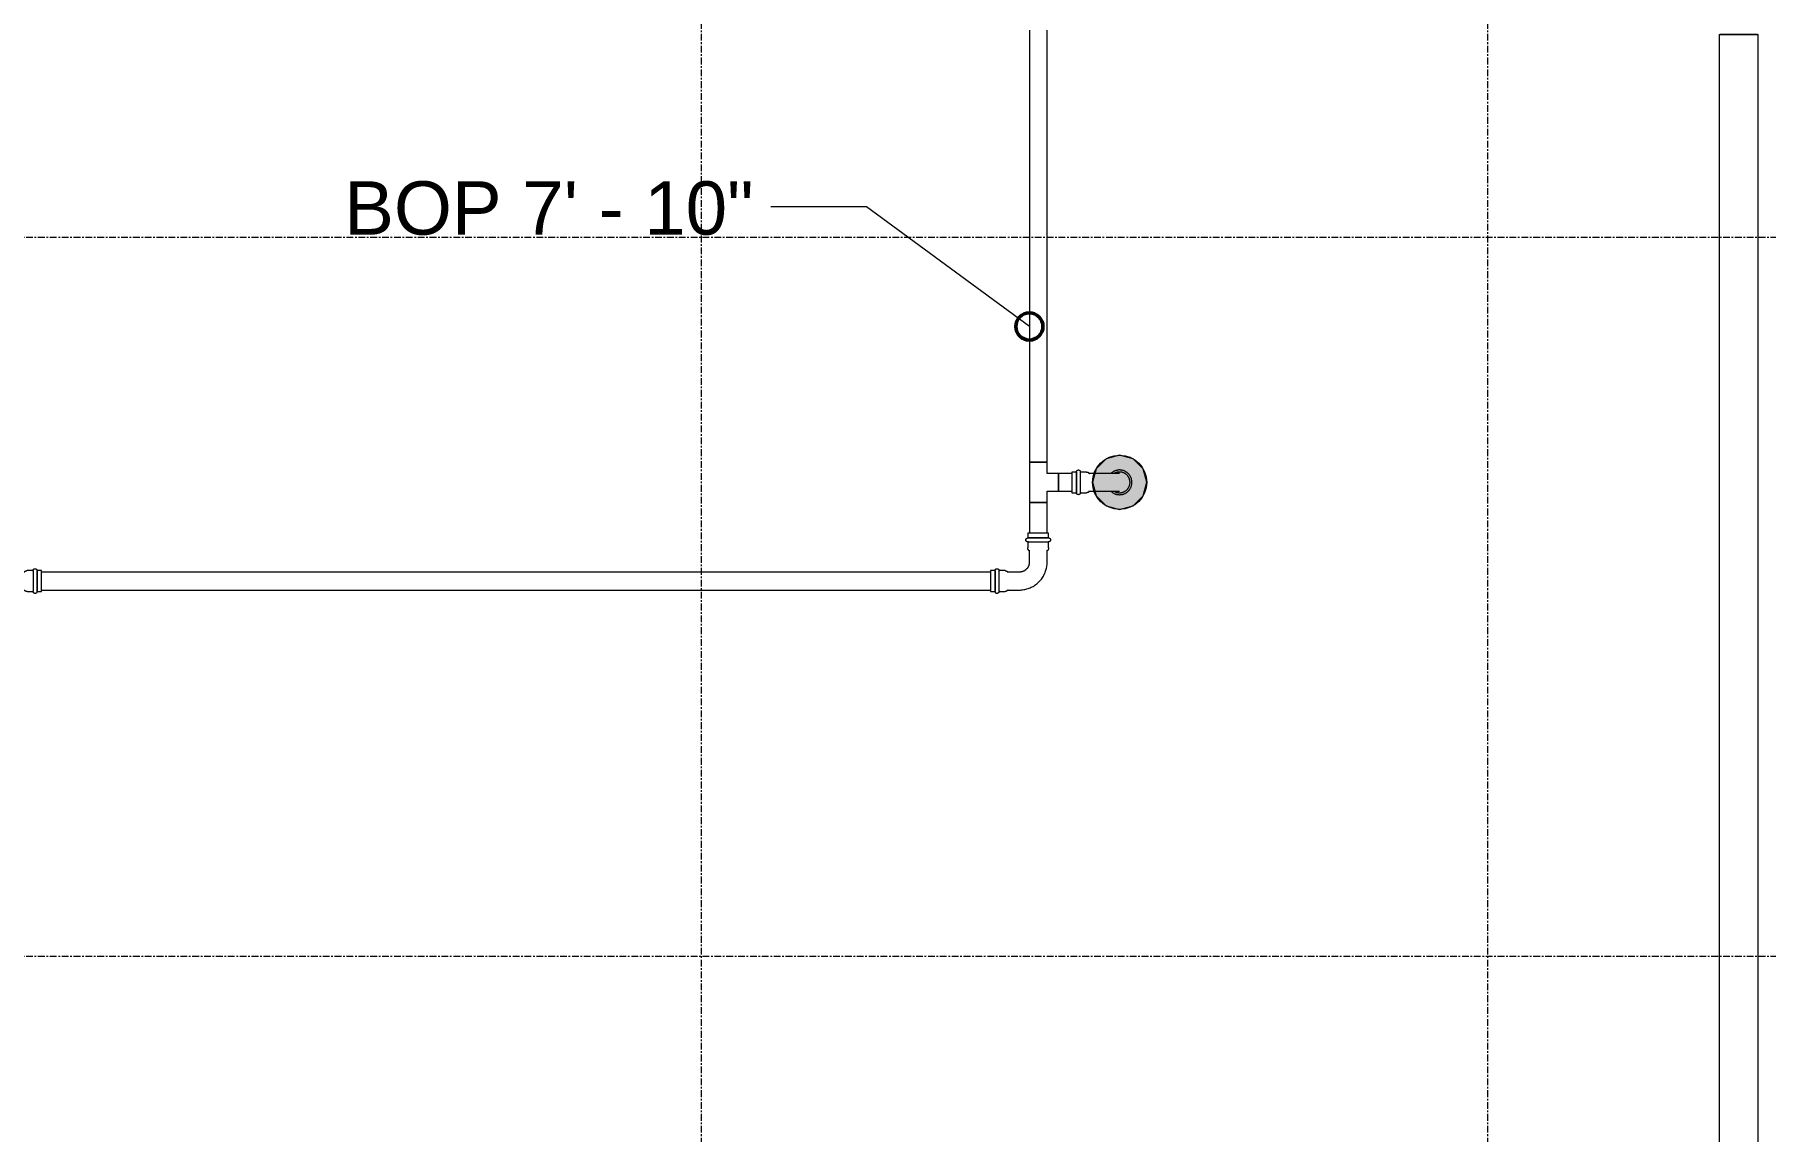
# Model space of a CAD drawing. Header units: inches. Extents: x -3679 to 241, y -496 to 1784.
# Drawn here: x -2060.1 to -1932.5, y 674.1 to 754.9 of the extents above; entities that cross this region are included whole.
import ezdxf

# ---------------------------------------------------------------- set-up
doc = ezdxf.new("R2010")
doc.units = ezdxf.units.IN
doc.header["$MEASUREMENT"] = 0
doc.linetypes.add('Grid Line', pattern=[0.875, 0.5, -0.125, 0.125, -0.125])
for name, color, linetype, lineweight in [('A-ANNO-NOTE', 250, 'Continuous', 9), ('G-ANNO-DIMS', 251, 'Continuous', 9), ('P-PIPE', 1, 'Continuous', 9), ('S-GRID', 8, 'Continuous', 9)]:
    doc.layers.add(name, color=color, linetype=linetype, lineweight=lineweight)
doc.styles.add('Arial', font='arial.ttf', dxfattribs={"height": 3.934132})

# ---------------------------------------------------------------- blocks, each defined once
blk = doc.blocks.new('Victaulic-VicPress316-Elbow 90-45deg Style P568_P571 - Standard-V1-SECOND LEVEL')
at = {"layer": 'P-PIPE'}
for p, q in [((-0.77, 3.52), (-0.77, 3.18)), ((0.77, 3.52), (-0.77, 3.52)), ((-0.77, 3.18), (0.77, 3.18)), ((-0.77, 2.89), (-0.77, 2.44)), ((-0.77, 2.89), (0.77, 2.89)), ((0.77, 3.18), (0.77, 3.52)), ((0.77, 2.44), (0.77, 2.89)), ((-0.66, 2.28), (-0.66, 1.39)), ((0.66, 1.39), (0.66, 2.28)), ((-3.18, 0.77), (-3.52, 0.77)), ((-3.52, 0.77), (-3.52, -0.77)), ((-3.18, -0.77), (-3.18, 0.77)), ((-2.44, 0.77), (-2.89, 0.77)), ((-2.89, -0.77), (-2.89, 0.77)), ((-1.39, 0.66), (-2.28, 0.66)), ((-3.52, -0.77), (-3.18, -0.77)), ((-2.89, -0.77), (-2.44, -0.77)), ((-2.28, -0.66), (-1.39, -0.66))]:
    blk.add_line(p, q, dxfattribs=at)
at = {"layer": 'P-PIPE', "flags": 128}
for points in [[(-0.77, 2.89), (-0.77, 2.89), (-0.78, 2.89), (-0.78, 2.89), (-0.79, 2.89), (-0.8, 2.89), (-0.8, 2.89), (-0.81, 2.9), (-0.81, 2.9), (-0.82, 2.9), (-0.82, 2.9), (-0.83, 2.9), (-0.83, 2.91), (-0.84, 2.91), (-0.84, 2.91), (-0.85, 2.92), (-0.85, 2.92), (-0.86, 2.92), (-0.86, 2.93), (-0.87, 2.93), (-0.87, 2.93), (-0.87, 2.94), (-0.88, 2.94), (-0.88, 2.95), (-0.89, 2.95), (-0.89, 2.96), (-0.89, 2.96), (-0.89, 2.97), (-0.9, 2.97), (-0.9, 2.98), (-0.9, 2.98), (-0.9, 2.99), (-0.91, 2.99), (-0.91, 3), (-0.91, 3.01), (-0.91, 3.01), (-0.91, 3.02), (-0.91, 3.02), (-0.91, 3.03), (-0.91, 3.03), (-0.91, 3.04), (-0.91, 3.05), (-0.91, 3.05), (-0.91, 3.06), (-0.91, 3.06), (-0.91, 3.07), (-0.91, 3.07), (-0.91, 3.08), (-0.9, 3.09), (-0.9, 3.09), (-0.9, 3.1), (-0.9, 3.1), (-0.89, 3.11), (-0.89, 3.11), (-0.89, 3.12), (-0.88, 3.12), (-0.88, 3.13), (-0.88, 3.13), (-0.87, 3.14), (-0.87, 3.14), (-0.86, 3.14), (-0.86, 3.15), (-0.86, 3.15), (-0.85, 3.15), (-0.85, 3.16), (-0.84, 3.16), (-0.84, 3.16), (-0.83, 3.17), (-0.83, 3.17), (-0.82, 3.17), (-0.82, 3.17), (-0.81, 3.17), (-0.8, 3.18), (-0.8, 3.18), (-0.79, 3.18), (-0.79, 3.18), (-0.78, 3.18), (-0.78, 3.18), (-0.77, 3.18), (-0.77, 3.18)], [(0.77, 3.18), (0.77, 3.18), (0.76, 3.18), (0.76, 3.18), (0.76, 3.18), (0.75, 3.18), (0.74, 3.18), (0.74, 3.18), (0.73, 3.18), (0.72, 3.18), (0.71, 3.18), (0.69, 3.18), (0.68, 3.18), (0.67, 3.18), (0.65, 3.18), (0.63, 3.18), (0.61, 3.18), (0.6, 3.18), (0.58, 3.18), (0.56, 3.18), (0.53, 3.18), (0.51, 3.18), (0.49, 3.18), (0.46, 3.18), (0.44, 3.18), (0.41, 3.18), (0.39, 3.18), (0.36, 3.18), (0.33, 3.18), (0.31, 3.18), (0.28, 3.18), (0.25, 3.18), (0.22, 3.18), (0.19, 3.18), (0.16, 3.18), (0.13, 3.18), (0.1, 3.18), (0.07, 3.18), (0.04, 3.18), (0.01, 3.18), (-0.02, 3.18), (-0.05, 3.18), (-0.08, 3.18), (-0.11, 3.18), (-0.14, 3.18), (-0.17, 3.18), (-0.2, 3.18), (-0.23, 3.18), (-0.26, 3.18), (-0.29, 3.18), (-0.32, 3.18), (-0.35, 3.18), (-0.37, 3.18), (-0.4, 3.18), (-0.43, 3.18), (-0.45, 3.18), (-0.48, 3.18), (-0.5, 3.18), (-0.52, 3.18), (-0.54, 3.18), (-0.57, 3.18), (-0.59, 3.18), (-0.6, 3.18), (-0.62, 3.18), (-0.64, 3.18), (-0.66, 3.18), (-0.67, 3.18), (-0.69, 3.18), (-0.7, 3.18), (-0.71, 3.18), (-0.72, 3.18), (-0.73, 3.18), (-0.74, 3.18), (-0.75, 3.18), (-0.75, 3.18), (-0.76, 3.18), (-0.76, 3.18), (-0.77, 3.18), (-0.77, 3.18), (-0.77, 3.18)], [(-0.77, 3.18), (-0.77, 3.18), (-0.76, 3.18), (-0.76, 3.18), (-0.76, 3.18), (-0.75, 3.18), (-0.74, 3.18), (-0.74, 3.18), (-0.73, 3.18)], [(-0.77, 2.89), (-0.77, 2.89), (-0.76, 2.89), (-0.76, 2.89), (-0.76, 2.89), (-0.75, 2.89), (-0.74, 2.89), (-0.74, 2.89), (-0.73, 2.89), (-0.72, 2.89), (-0.71, 2.89), (-0.69, 2.89), (-0.68, 2.89), (-0.67, 2.89), (-0.65, 2.89), (-0.63, 2.89), (-0.61, 2.89), (-0.6, 2.89), (-0.58, 2.89), (-0.56, 2.89), (-0.53, 2.89), (-0.51, 2.89), (-0.49, 2.89), (-0.46, 2.89), (-0.44, 2.89), (-0.41, 2.89), (-0.39, 2.89), (-0.36, 2.89), (-0.33, 2.89), (-0.31, 2.89), (-0.28, 2.89), (-0.25, 2.89), (-0.22, 2.89), (-0.19, 2.89), (-0.16, 2.89), (-0.13, 2.89), (-0.1, 2.89), (-0.07, 2.89), (-0.04, 2.89), (-0.01, 2.89), (0.02, 2.89), (0.05, 2.89), (0.08, 2.89), (0.11, 2.89), (0.14, 2.89), (0.17, 2.89), (0.2, 2.89), (0.23, 2.89), (0.26, 2.89), (0.29, 2.89), (0.32, 2.89), (0.35, 2.89), (0.37, 2.89), (0.4, 2.89), (0.43, 2.89), (0.45, 2.89), (0.48, 2.89), (0.5, 2.89), (0.52, 2.89), (0.54, 2.89), (0.57, 2.89), (0.59, 2.89), (0.6, 2.89), (0.62, 2.89), (0.64, 2.89), (0.66, 2.89), (0.67, 2.89), (0.69, 2.89), (0.7, 2.89), (0.71, 2.89), (0.72, 2.89), (0.73, 2.89), (0.74, 2.89), (0.75, 2.89), (0.75, 2.89), (0.76, 2.89), (0.76, 2.89), (0.77, 2.89), (0.77, 2.89), (0.77, 2.89)], [(-0.72, 2.89), (-0.73, 2.89), (-0.74, 2.89), (-0.75, 2.89), (-0.75, 2.89), (-0.76, 2.89), (-0.76, 2.89), (-0.77, 2.89), (-0.77, 2.89), (-0.77, 2.89)], [(0.72, 3.18), (0.73, 3.18), (0.74, 3.18), (0.75, 3.18), (0.75, 3.18), (0.76, 3.18), (0.76, 3.18), (0.77, 3.18), (0.77, 3.18), (0.77, 3.18)], [(0.77, 2.89), (0.77, 2.89), (0.76, 2.89), (0.76, 2.89), (0.76, 2.89), (0.75, 2.89), (0.74, 2.89), (0.74, 2.89), (0.73, 2.89)], [(0.77, 3.18), (0.77, 3.18), (0.78, 3.18), (0.78, 3.18), (0.79, 3.18), (0.8, 3.18), (0.8, 3.18), (0.81, 3.18), (0.81, 3.17), (0.82, 3.17), (0.82, 3.17), (0.83, 3.17), (0.83, 3.17), (0.84, 3.16), (0.84, 3.16), (0.85, 3.16), (0.85, 3.15), (0.86, 3.15), (0.86, 3.15), (0.87, 3.14), (0.87, 3.14), (0.87, 3.13), (0.88, 3.13), (0.88, 3.12), (0.89, 3.12), (0.89, 3.11), (0.89, 3.11), (0.89, 3.1), (0.9, 3.1), (0.9, 3.09), (0.9, 3.09), (0.9, 3.08), (0.91, 3.08), (0.91, 3.07), (0.91, 3.07), (0.91, 3.06), (0.91, 3.05), (0.91, 3.05), (0.91, 3.04), (0.91, 3.04), (0.91, 3.03), (0.91, 3.03), (0.91, 3.02), (0.91, 3.01), (0.91, 3.01), (0.91, 3), (0.91, 3), (0.91, 2.99), (0.9, 2.99), (0.9, 2.98), (0.9, 2.98), (0.9, 2.97), (0.89, 2.97), (0.89, 2.96), (0.89, 2.96), (0.88, 2.95), (0.88, 2.95), (0.88, 2.94), (0.87, 2.94), (0.87, 2.93), (0.86, 2.93), (0.86, 2.92), (0.86, 2.92), (0.85, 2.92), (0.85, 2.91), (0.84, 2.91), (0.84, 2.91), (0.83, 2.91), (0.83, 2.9), (0.82, 2.9), (0.82, 2.9), (0.81, 2.9), (0.8, 2.9), (0.8, 2.89), (0.79, 2.89), (0.79, 2.89), (0.78, 2.89), (0.78, 2.89), (0.77, 2.89), (0.77, 2.89)], [(-0.66, 1.39), (-0.66, 1.36), (-0.66, 1.33), (-0.66, 1.3), (-0.67, 1.28), (-0.67, 1.25), (-0.68, 1.22), (-0.69, 1.19), (-0.69, 1.16), (-0.7, 1.13), (-0.72, 1.11), (-0.73, 1.08), (-0.74, 1.05), (-0.75, 1.03), (-0.77, 1), (-0.79, 0.98), (-0.8, 0.95), (-0.82, 0.93), (-0.84, 0.91), (-0.86, 0.89), (-0.88, 0.87), (-0.9, 0.85), (-0.92, 0.83), (-0.95, 0.81), (-0.97, 0.79), (-1, 0.77), (-1.02, 0.76), (-1.05, 0.74), (-1.07, 0.73), (-1.1, 0.72), (-1.13, 0.71), (-1.15, 0.7), (-1.18, 0.69), (-1.21, 0.68), (-1.24, 0.67), (-1.27, 0.67), (-1.3, 0.66), (-1.33, 0.66), (-1.36, 0.66), (-1.39, 0.66), (-1.39, 0.66)], [(-1.39, -0.66), (-1.31, -0.66), (-1.23, -0.65), (-1.15, -0.64), (-1.07, -0.63), (-0.99, -0.62), (-0.91, -0.6), (-0.83, -0.58), (-0.75, -0.55), (-0.67, -0.53), (-0.59, -0.5), (-0.52, -0.46), (-0.45, -0.43), (-0.37, -0.39), (-0.3, -0.34), (-0.24, -0.3), (-0.17, -0.25), (-0.1, -0.2), (-0.04, -0.15), (0.02, -0.09), (0.08, -0.04), (0.13, 0.02), (0.19, 0.09), (0.24, 0.15), (0.29, 0.22), (0.33, 0.29), (0.38, 0.35), (0.42, 0.43), (0.45, 0.5), (0.49, 0.57), (0.52, 0.65), (0.55, 0.73), (0.57, 0.81), (0.59, 0.88), (0.61, 0.96), (0.63, 1.04), (0.64, 1.13), (0.65, 1.21), (0.65, 1.29), (0.66, 1.37), (0.66, 1.39)], [(-0.66, 2.22), (-0.67, 2.23), (-0.67, 2.23), (-0.68, 2.24), (-0.69, 2.25), (-0.7, 2.26), (-0.7, 2.27), (-0.71, 2.27), (-0.72, 2.28), (-0.72, 2.29), (-0.73, 2.3), (-0.73, 2.31), (-0.74, 2.32), (-0.74, 2.33), (-0.75, 2.34), (-0.75, 2.35), (-0.76, 2.36), (-0.76, 2.37), (-0.76, 2.38), (-0.76, 2.39), (-0.76, 2.4), (-0.77, 2.42), (-0.77, 2.43), (-0.77, 2.44), (-0.77, 2.44)], [(0.77, 2.44), (0.77, 2.43), (0.77, 2.42), (0.76, 2.41), (0.76, 2.4), (0.76, 2.38), (0.76, 2.37), (0.76, 2.36), (0.75, 2.35), (0.75, 2.34), (0.74, 2.33), (0.74, 2.32), (0.74, 2.31), (0.73, 2.3), (0.72, 2.29), (0.72, 2.29), (0.71, 2.28), (0.71, 2.27), (0.7, 2.26), (0.69, 2.25), (0.68, 2.24), (0.68, 2.24), (0.67, 2.23), (0.66, 2.22), (0.66, 2.22)], [(-3.18, 0.77), (-3.18, 0.77), (-3.18, 0.78), (-3.18, 0.78), (-3.18, 0.79), (-3.18, 0.8), (-3.18, 0.8), (-3.18, 0.81), (-3.17, 0.81), (-3.17, 0.82), (-3.17, 0.82), (-3.17, 0.83), (-3.17, 0.83), (-3.16, 0.84), (-3.16, 0.84), (-3.16, 0.85), (-3.15, 0.85), (-3.15, 0.86), (-3.15, 0.86), (-3.14, 0.87), (-3.14, 0.87), (-3.13, 0.87), (-3.13, 0.88), (-3.12, 0.88), (-3.12, 0.89), (-3.11, 0.89), (-3.11, 0.89), (-3.1, 0.89), (-3.1, 0.9), (-3.09, 0.9), (-3.09, 0.9), (-3.08, 0.9), (-3.08, 0.91), (-3.07, 0.91), (-3.07, 0.91), (-3.06, 0.91), (-3.05, 0.91), (-3.05, 0.91), (-3.04, 0.91), (-3.04, 0.91), (-3.03, 0.91), (-3.03, 0.91), (-3.02, 0.91), (-3.01, 0.91), (-3.01, 0.91), (-3, 0.91), (-3, 0.91), (-2.99, 0.91), (-2.99, 0.9), (-2.98, 0.9), (-2.98, 0.9), (-2.97, 0.9), (-2.97, 0.89), (-2.96, 0.89), (-2.96, 0.89), (-2.95, 0.88), (-2.95, 0.88), (-2.94, 0.88), (-2.94, 0.87), (-2.93, 0.87), (-2.93, 0.86), (-2.92, 0.86), (-2.92, 0.86), (-2.92, 0.85), (-2.91, 0.85), (-2.91, 0.84), (-2.91, 0.84), (-2.91, 0.83), (-2.9, 0.83), (-2.9, 0.82), (-2.9, 0.82), (-2.9, 0.81), (-2.9, 0.8), (-2.89, 0.8), (-2.89, 0.79), (-2.89, 0.79), (-2.89, 0.78), (-2.89, 0.78), (-2.89, 0.77), (-2.89, 0.77)], [(-3.18, 0.77), (-3.18, 0.77), (-3.18, 0.76), (-3.18, 0.76), (-3.18, 0.76), (-3.18, 0.75), (-3.18, 0.74), (-3.18, 0.74), (-3.18, 0.73), (-3.18, 0.72), (-3.18, 0.71), (-3.18, 0.69), (-3.18, 0.68), (-3.18, 0.67), (-3.18, 0.65), (-3.18, 0.63), (-3.18, 0.61), (-3.18, 0.6), (-3.18, 0.58), (-3.18, 0.56), (-3.18, 0.53), (-3.18, 0.51), (-3.18, 0.49), (-3.18, 0.46), (-3.18, 0.44), (-3.18, 0.41), (-3.18, 0.39), (-3.18, 0.36), (-3.18, 0.33), (-3.18, 0.31), (-3.18, 0.28), (-3.18, 0.25), (-3.18, 0.22), (-3.18, 0.19), (-3.18, 0.16), (-3.18, 0.13), (-3.18, 0.1), (-3.18, 0.07), (-3.18, 0.04), (-3.18, 0.01), (-3.18, -0.02), (-3.18, -0.05), (-3.18, -0.08), (-3.18, -0.11), (-3.18, -0.14), (-3.18, -0.17), (-3.18, -0.2), (-3.18, -0.23), (-3.18, -0.26), (-3.18, -0.29), (-3.18, -0.32), (-3.18, -0.35), (-3.18, -0.37), (-3.18, -0.4), (-3.18, -0.43), (-3.18, -0.45), (-3.18, -0.48), (-3.18, -0.5), (-3.18, -0.52), (-3.18, -0.54), (-3.18, -0.57), (-3.18, -0.59), (-3.18, -0.6), (-3.18, -0.62), (-3.18, -0.64), (-3.18, -0.66), (-3.18, -0.67), (-3.18, -0.69), (-3.18, -0.7), (-3.18, -0.71), (-3.18, -0.72), (-3.18, -0.73), (-3.18, -0.74), (-3.18, -0.75), (-3.18, -0.75), (-3.18, -0.76), (-3.18, -0.76), (-3.18, -0.77), (-3.18, -0.77), (-3.18, -0.77)], [(-3.18, 0.72), (-3.18, 0.73), (-3.18, 0.74), (-3.18, 0.75), (-3.18, 0.75), (-3.18, 0.76), (-3.18, 0.76), (-3.18, 0.77), (-3.18, 0.77), (-3.18, 0.77)], [(-2.89, -0.77), (-2.89, -0.77), (-2.89, -0.76), (-2.89, -0.76), (-2.89, -0.76), (-2.89, -0.75), (-2.89, -0.74), (-2.89, -0.74), (-2.89, -0.73), (-2.89, -0.72), (-2.89, -0.71), (-2.89, -0.69), (-2.89, -0.68), (-2.89, -0.67), (-2.89, -0.65), (-2.89, -0.63), (-2.89, -0.61), (-2.89, -0.6), (-2.89, -0.58), (-2.89, -0.56), (-2.89, -0.53), (-2.89, -0.51), (-2.89, -0.49), (-2.89, -0.46), (-2.89, -0.44), (-2.89, -0.41), (-2.89, -0.39), (-2.89, -0.36), (-2.89, -0.33), (-2.89, -0.31), (-2.89, -0.28), (-2.89, -0.25), (-2.89, -0.22), (-2.89, -0.19), (-2.89, -0.16), (-2.89, -0.13), (-2.89, -0.1), (-2.89, -0.07), (-2.89, -0.04), (-2.89, -0.01), (-2.89, 0.02), (-2.89, 0.05), (-2.89, 0.08), (-2.89, 0.11), (-2.89, 0.14), (-2.89, 0.17), (-2.89, 0.2), (-2.89, 0.23), (-2.89, 0.26), (-2.89, 0.29), (-2.89, 0.32), (-2.89, 0.35), (-2.89, 0.37), (-2.89, 0.4), (-2.89, 0.43), (-2.89, 0.45), (-2.89, 0.48), (-2.89, 0.5), (-2.89, 0.52), (-2.89, 0.54), (-2.89, 0.57), (-2.89, 0.59), (-2.89, 0.6), (-2.89, 0.62), (-2.89, 0.64), (-2.89, 0.66), (-2.89, 0.67), (-2.89, 0.69), (-2.89, 0.7), (-2.89, 0.71), (-2.89, 0.72), (-2.89, 0.73), (-2.89, 0.74), (-2.89, 0.75), (-2.89, 0.75), (-2.89, 0.76), (-2.89, 0.76), (-2.89, 0.77), (-2.89, 0.77), (-2.89, 0.77)], [(-2.89, 0.77), (-2.89, 0.77), (-2.89, 0.76), (-2.89, 0.76), (-2.89, 0.76), (-2.89, 0.75), (-2.89, 0.74), (-2.89, 0.74), (-2.89, 0.73)], [(-2.44, 0.77), (-2.43, 0.77), (-2.42, 0.77), (-2.41, 0.76), (-2.4, 0.76), (-2.38, 0.76), (-2.37, 0.76), (-2.36, 0.76), (-2.35, 0.75), (-2.34, 0.75), (-2.33, 0.74), (-2.32, 0.74), (-2.31, 0.74), (-2.3, 0.73), (-2.29, 0.72), (-2.29, 0.72), (-2.28, 0.71), (-2.27, 0.71), (-2.26, 0.7), (-2.25, 0.69), (-2.24, 0.68), (-2.24, 0.68), (-2.23, 0.67), (-2.22, 0.66), (-2.22, 0.66)], [(-3.18, -0.77), (-3.18, -0.77), (-3.18, -0.76), (-3.18, -0.76), (-3.18, -0.76), (-3.18, -0.75), (-3.18, -0.74), (-3.18, -0.74), (-3.18, -0.73)], [(-2.89, -0.77), (-2.89, -0.77), (-2.89, -0.78), (-2.89, -0.78), (-2.89, -0.79), (-2.89, -0.8), (-2.89, -0.8), (-2.9, -0.81), (-2.9, -0.81), (-2.9, -0.82), (-2.9, -0.82), (-2.9, -0.83), (-2.91, -0.83), (-2.91, -0.84), (-2.91, -0.84), (-2.92, -0.85), (-2.92, -0.85), (-2.92, -0.86), (-2.93, -0.86), (-2.93, -0.87), (-2.93, -0.87), (-2.94, -0.87), (-2.94, -0.88), (-2.95, -0.88), (-2.95, -0.89), (-2.96, -0.89), (-2.96, -0.89), (-2.97, -0.89), (-2.97, -0.9), (-2.98, -0.9), (-2.98, -0.9), (-2.99, -0.9), (-2.99, -0.91), (-3, -0.91), (-3.01, -0.91), (-3.01, -0.91), (-3.02, -0.91), (-3.02, -0.91), (-3.03, -0.91), (-3.03, -0.91), (-3.04, -0.91), (-3.05, -0.91), (-3.05, -0.91), (-3.06, -0.91), (-3.06, -0.91), (-3.07, -0.91), (-3.07, -0.91), (-3.08, -0.91), (-3.09, -0.9), (-3.09, -0.9), (-3.1, -0.9), (-3.1, -0.9), (-3.11, -0.89), (-3.11, -0.89), (-3.12, -0.89), (-3.12, -0.88), (-3.13, -0.88), (-3.13, -0.88), (-3.14, -0.87), (-3.14, -0.87), (-3.14, -0.86), (-3.15, -0.86), (-3.15, -0.86), (-3.15, -0.85), (-3.16, -0.85), (-3.16, -0.84), (-3.16, -0.84), (-3.17, -0.83), (-3.17, -0.83), (-3.17, -0.82), (-3.17, -0.82), (-3.17, -0.81), (-3.18, -0.8), (-3.18, -0.8), (-3.18, -0.79), (-3.18, -0.79), (-3.18, -0.78), (-3.18, -0.78), (-3.18, -0.77), (-3.18, -0.77)], [(-2.89, -0.72), (-2.89, -0.73), (-2.89, -0.74), (-2.89, -0.75), (-2.89, -0.75), (-2.89, -0.76), (-2.89, -0.76), (-2.89, -0.77), (-2.89, -0.77), (-2.89, -0.77)], [(-2.22, -0.66), (-2.23, -0.67), (-2.23, -0.67), (-2.24, -0.68), (-2.25, -0.69), (-2.26, -0.7), (-2.27, -0.7), (-2.27, -0.71), (-2.28, -0.72), (-2.29, -0.72), (-2.3, -0.73), (-2.31, -0.73), (-2.32, -0.74), (-2.33, -0.74), (-2.34, -0.75), (-2.35, -0.75), (-2.36, -0.76), (-2.37, -0.76), (-2.38, -0.76), (-2.39, -0.76), (-2.4, -0.76), (-2.42, -0.77), (-2.43, -0.77), (-2.44, -0.77), (-2.44, -0.77)]]:
    blk.add_lwpolyline(points, dxfattribs=at)
blk = doc.blocks.new('Victaulic-VicPress316-Elbow 90-45deg Style P568_P571 - Standard-V2-SECOND LEVEL')
at = {"layer": 'P-PIPE'}
for p, q in [((-3203.81, 730.05), (-3203.81, 729.6)), ((-3203.7, 731.1), (-3203.7, 730.2)), ((-3202.39, 730.21), (-3202.39, 731.1)), ((-3202.28, 729.6), (-3202.28, 730.05)), ((-3203.05, 729.6), (-3203.81, 729.6)), ((-3203.81, 729.31), (-3203.81, 728.97)), ((-3203.05, 729.31), (-3203.81, 729.31)), ((-3203.81, 728.97), (-3203.05, 728.97)), ((-3202.28, 729.6), (-3203.05, 729.6)), ((-3202.28, 729.31), (-3203.05, 729.31)), ((-3203.05, 728.97), (-3202.28, 728.97)), ((-3202.28, 728.97), (-3202.28, 729.31))]:
    blk.add_line(p, q, dxfattribs=at)
at = {"layer": 'P-PIPE', "flags": 128}
for points in [[(-3203.05, 733.4), (-3203.08, 733.4), (-3203.12, 733.4), (-3203.16, 733.4), (-3203.19, 733.39), (-3203.23, 733.38), (-3203.26, 733.38), (-3203.3, 733.37), (-3203.33, 733.36), (-3203.37, 733.34), (-3203.4, 733.33), (-3203.43, 733.32), (-3203.47, 733.3), (-3203.5, 733.28), (-3203.53, 733.26), (-3203.56, 733.24), (-3203.59, 733.22), (-3203.62, 733.2), (-3203.65, 733.18), (-3203.67, 733.15), (-3203.7, 733.13), (-3203.73, 733.1), (-3203.75, 733.07), (-3203.77, 733.04), (-3203.79, 733.01), (-3203.81, 732.98), (-3203.83, 732.95), (-3203.85, 732.92), (-3203.87, 732.89), (-3203.88, 732.85), (-3203.9, 732.82), (-3203.91, 732.79), (-3203.92, 732.75), (-3203.93, 732.72), (-3203.94, 732.68), (-3203.94, 732.65), (-3203.95, 732.61), (-3203.95, 732.57), (-3203.96, 732.54), (-3203.96, 732.5), (-3203.96, 732.46), (-3203.96, 732.43), (-3203.95, 732.39), (-3203.95, 732.35), (-3203.94, 732.32), (-3203.93, 732.28), (-3203.93, 732.25), (-3203.91, 732.21), (-3203.9, 732.18), (-3203.89, 732.14), (-3203.88, 732.11), (-3203.86, 732.08), (-3203.84, 732.05), (-3203.82, 732.01), (-3203.8, 731.98), (-3203.78, 731.95), (-3203.76, 731.92), (-3203.74, 731.9), (-3203.71, 731.87)], [(-3203.05, 733.26), (-3203.08, 733.26), (-3203.11, 733.25), (-3203.14, 733.25), (-3203.17, 733.25), (-3203.2, 733.24), (-3203.23, 733.23), (-3203.26, 733.23), (-3203.29, 733.22), (-3203.32, 733.21), (-3203.34, 733.2), (-3203.37, 733.18), (-3203.4, 733.17), (-3203.43, 733.16), (-3203.45, 733.14), (-3203.48, 733.12), (-3203.5, 733.1), (-3203.53, 733.09), (-3203.55, 733.07), (-3203.57, 733.05), (-3203.6, 733.02), (-3203.62, 733), (-3203.64, 732.98), (-3203.66, 732.95), (-3203.67, 732.93), (-3203.69, 732.9), (-3203.71, 732.88), (-3203.72, 732.85), (-3203.74, 732.82), (-3203.75, 732.8), (-3203.76, 732.77), (-3203.77, 732.74), (-3203.78, 732.71), (-3203.79, 732.68), (-3203.8, 732.65), (-3203.8, 732.62), (-3203.81, 732.59), (-3203.81, 732.56), (-3203.81, 732.53), (-3203.81, 732.5), (-3203.81, 732.47), (-3203.81, 732.44), (-3203.81, 732.41), (-3203.8, 732.38), (-3203.8, 732.35), (-3203.79, 732.32), (-3203.78, 732.29), (-3203.78, 732.26), (-3203.77, 732.23), (-3203.76, 732.2), (-3203.74, 732.17), (-3203.73, 732.14), (-3203.72, 732.12), (-3203.7, 732.1)], [(-3202.39, 731.86), (-3202.37, 731.88), (-3202.34, 731.91), (-3202.32, 731.94), (-3202.3, 731.97), (-3202.28, 732), (-3202.26, 732.03), (-3202.24, 732.06), (-3202.23, 732.09), (-3202.21, 732.13), (-3202.2, 732.16), (-3202.18, 732.19), (-3202.17, 732.23), (-3202.16, 732.26), (-3202.15, 732.3), (-3202.15, 732.33), (-3202.14, 732.37), (-3202.14, 732.41), (-3202.14, 732.44), (-3202.13, 732.48), (-3202.13, 732.52), (-3202.14, 732.55), (-3202.14, 732.59), (-3202.14, 732.63), (-3202.15, 732.66), (-3202.16, 732.7), (-3202.17, 732.73), (-3202.18, 732.77), (-3202.19, 732.8), (-3202.2, 732.84), (-3202.22, 732.87), (-3202.23, 732.9), (-3202.25, 732.93), (-3202.27, 732.97), (-3202.29, 733), (-3202.31, 733.03), (-3202.33, 733.06), (-3202.35, 733.08), (-3202.38, 733.11), (-3202.4, 733.14), (-3202.43, 733.16), (-3202.46, 733.19), (-3202.49, 733.21), (-3202.51, 733.23), (-3202.55, 733.25), (-3202.58, 733.27), (-3202.61, 733.29), (-3202.64, 733.31), (-3202.67, 733.32), (-3202.71, 733.34), (-3202.74, 733.35), (-3202.78, 733.36), (-3202.81, 733.37), (-3202.85, 733.38), (-3202.88, 733.39), (-3202.92, 733.39), (-3202.95, 733.4), (-3202.99, 733.4), (-3203.03, 733.4), (-3203.05, 733.4)], [(-3202.39, 732.1), (-3202.37, 732.13), (-3202.36, 732.16), (-3202.34, 732.18), (-3202.33, 732.21), (-3202.32, 732.24), (-3202.31, 732.27), (-3202.3, 732.3), (-3202.3, 732.33), (-3202.29, 732.36), (-3202.29, 732.39), (-3202.28, 732.42), (-3202.28, 732.45), (-3202.28, 732.48), (-3202.28, 732.51), (-3202.28, 732.54), (-3202.28, 732.57), (-3202.29, 732.6), (-3202.29, 732.63), (-3202.3, 732.66), (-3202.31, 732.69), (-3202.32, 732.72), (-3202.33, 732.75), (-3202.34, 732.78), (-3202.35, 732.81), (-3202.36, 732.84), (-3202.38, 732.86), (-3202.39, 732.89), (-3202.41, 732.92), (-3202.43, 732.94), (-3202.44, 732.97), (-3202.46, 732.99), (-3202.48, 733.01), (-3202.51, 733.03), (-3202.53, 733.06), (-3202.55, 733.08), (-3202.58, 733.09), (-3202.6, 733.11), (-3202.62, 733.13), (-3202.65, 733.15), (-3202.68, 733.16), (-3202.7, 733.18), (-3202.73, 733.19), (-3202.76, 733.2), (-3202.79, 733.21), (-3202.82, 733.22), (-3202.85, 733.23), (-3202.88, 733.24), (-3202.91, 733.24), (-3202.94, 733.25), (-3202.97, 733.25), (-3203, 733.26), (-3203.03, 733.26), (-3203.05, 733.26)], [(-3203.7, 732.49), (-3203.7, 732.49), (-3203.7, 732.49), (-3203.7, 732.48), (-3203.7, 732.47), (-3203.7, 732.46), (-3203.7, 732.45), (-3203.7, 732.44), (-3203.7, 732.42), (-3203.7, 732.4), (-3203.7, 732.38), (-3203.7, 732.36), (-3203.7, 732.33), (-3203.7, 732.31), (-3203.7, 732.28), (-3203.7, 732.25), (-3203.7, 732.21), (-3203.7, 732.18), (-3203.7, 732.14), (-3203.7, 732.11), (-3203.7, 732.07), (-3203.7, 732.03), (-3203.7, 731.98), (-3203.7, 731.94), (-3203.7, 731.9), (-3203.7, 731.85), (-3203.7, 731.8), (-3203.7, 731.75), (-3203.7, 731.7), (-3203.7, 731.65), (-3203.7, 731.6), (-3203.7, 731.55), (-3203.7, 731.5), (-3203.7, 731.44), (-3203.7, 731.39), (-3203.7, 731.33), (-3203.7, 731.28), (-3203.7, 731.22), (-3203.7, 731.17), (-3203.7, 731.11), (-3203.7, 731.1)], [(-3202.39, 731.1), (-3202.39, 731.15), (-3202.39, 731.21), (-3202.39, 731.26), (-3202.39, 731.32), (-3202.39, 731.37), (-3202.39, 731.43), (-3202.39, 731.48), (-3202.39, 731.54), (-3202.39, 731.59), (-3202.39, 731.64), (-3202.39, 731.69), (-3202.39, 731.74), (-3202.39, 731.79), (-3202.39, 731.84), (-3202.39, 731.88), (-3202.39, 731.93), (-3202.39, 731.97), (-3202.39, 732.02), (-3202.39, 732.06), (-3202.39, 732.1), (-3202.39, 732.13), (-3202.39, 732.17), (-3202.39, 732.21), (-3202.39, 732.24), (-3202.39, 732.27), (-3202.39, 732.3), (-3202.39, 732.33), (-3202.39, 732.35), (-3202.39, 732.37), (-3202.39, 732.4), (-3202.39, 732.41), (-3202.39, 732.43), (-3202.39, 732.45), (-3202.39, 732.46), (-3202.39, 732.47), (-3202.39, 732.48), (-3202.39, 732.48), (-3202.39, 732.49), (-3202.39, 732.49), (-3202.39, 732.49)], [(-3203.81, 730.05), (-3203.81, 730.06), (-3203.81, 730.07), (-3203.81, 730.08), (-3203.81, 730.09), (-3203.81, 730.11), (-3203.8, 730.12), (-3203.8, 730.13), (-3203.8, 730.14), (-3203.8, 730.15), (-3203.79, 730.16), (-3203.79, 730.17), (-3203.78, 730.18), (-3203.78, 730.19), (-3203.77, 730.2), (-3203.76, 730.2), (-3203.76, 730.21), (-3203.75, 730.22), (-3203.74, 730.23), (-3203.74, 730.24), (-3203.73, 730.25), (-3203.72, 730.25), (-3203.71, 730.26), (-3203.71, 730.27), (-3203.7, 730.27)], [(-3202.39, 730.27), (-3202.38, 730.26), (-3202.37, 730.26), (-3202.36, 730.25), (-3202.36, 730.24), (-3202.35, 730.23), (-3202.34, 730.22), (-3202.33, 730.22), (-3202.33, 730.21), (-3202.32, 730.2), (-3202.32, 730.19), (-3202.31, 730.18), (-3202.31, 730.17), (-3202.3, 730.16), (-3202.3, 730.15), (-3202.29, 730.14), (-3202.29, 730.13), (-3202.29, 730.12), (-3202.29, 730.11), (-3202.28, 730.1), (-3202.28, 730.09), (-3202.28, 730.07), (-3202.28, 730.06), (-3202.28, 730.05), (-3202.28, 730.05)], [(-3203.81, 729.31), (-3203.82, 729.31), (-3203.82, 729.31), (-3203.83, 729.31), (-3203.84, 729.31), (-3203.84, 729.31), (-3203.85, 729.31), (-3203.85, 729.31), (-3203.86, 729.32), (-3203.86, 729.32), (-3203.87, 729.32), (-3203.87, 729.32), (-3203.88, 729.32), (-3203.88, 729.33), (-3203.89, 729.33), (-3203.89, 729.33), (-3203.9, 729.34), (-3203.9, 729.34), (-3203.91, 729.34), (-3203.91, 729.35), (-3203.92, 729.35), (-3203.92, 729.36), (-3203.92, 729.36), (-3203.93, 729.37), (-3203.93, 729.37), (-3203.93, 729.38), (-3203.94, 729.38), (-3203.94, 729.39), (-3203.94, 729.39), (-3203.95, 729.4), (-3203.95, 729.4), (-3203.95, 729.41), (-3203.95, 729.41), (-3203.95, 729.42), (-3203.95, 729.42), (-3203.96, 729.43), (-3203.96, 729.44), (-3203.96, 729.44), (-3203.96, 729.45), (-3203.96, 729.45), (-3203.96, 729.46), (-3203.96, 729.46), (-3203.96, 729.47), (-3203.96, 729.48), (-3203.96, 729.48), (-3203.95, 729.49), (-3203.95, 729.49), (-3203.95, 729.5), (-3203.95, 729.5), (-3203.95, 729.51), (-3203.94, 729.51), (-3203.94, 729.52), (-3203.94, 729.52), (-3203.94, 729.53), (-3203.93, 729.53), (-3203.93, 729.54), (-3203.93, 729.54), (-3203.92, 729.55), (-3203.92, 729.55), (-3203.92, 729.56), (-3203.91, 729.56), (-3203.91, 729.57), (-3203.9, 729.57), (-3203.9, 729.57), (-3203.89, 729.58), (-3203.89, 729.58), (-3203.88, 729.58), (-3203.88, 729.58), (-3203.87, 729.59), (-3203.87, 729.59), (-3203.86, 729.59), (-3203.86, 729.59), (-3203.85, 729.59), (-3203.84, 729.6), (-3203.84, 729.6), (-3203.83, 729.6), (-3203.83, 729.6), (-3203.82, 729.6), (-3203.82, 729.6), (-3203.81, 729.6)], [(-3203.05, 729.6), (-3203.08, 729.6), (-3203.11, 729.6), (-3203.14, 729.6), (-3203.17, 729.6), (-3203.2, 729.6), (-3203.23, 729.6), (-3203.26, 729.6), (-3203.29, 729.6), (-3203.32, 729.6), (-3203.34, 729.6), (-3203.37, 729.6), (-3203.4, 729.6), (-3203.43, 729.6), (-3203.45, 729.6), (-3203.48, 729.6), (-3203.5, 729.6), (-3203.53, 729.6), (-3203.55, 729.6), (-3203.57, 729.6), (-3203.6, 729.6), (-3203.62, 729.6), (-3203.64, 729.6), (-3203.66, 729.6), (-3203.67, 729.6), (-3203.69, 729.6), (-3203.71, 729.6), (-3203.72, 729.6), (-3203.74, 729.6), (-3203.75, 729.6), (-3203.76, 729.6), (-3203.77, 729.6), (-3203.78, 729.6), (-3203.79, 729.6), (-3203.8, 729.6), (-3203.8, 729.6), (-3203.81, 729.6), (-3203.81, 729.6), (-3203.81, 729.6), (-3203.81, 729.6), (-3203.81, 729.6)], [(-3203.81, 729.6), (-3203.81, 729.6), (-3203.81, 729.6), (-3203.81, 729.6), (-3203.8, 729.6), (-3203.8, 729.6), (-3203.79, 729.6), (-3203.78, 729.6), (-3203.77, 729.6)], [(-3203.77, 729.31), (-3203.78, 729.31), (-3203.79, 729.31), (-3203.8, 729.31), (-3203.8, 729.31), (-3203.81, 729.31), (-3203.81, 729.31), (-3203.81, 729.31), (-3203.81, 729.31), (-3203.81, 729.31)], [(-3203.81, 729.31), (-3203.81, 729.31), (-3203.81, 729.31), (-3203.81, 729.31), (-3203.8, 729.31), (-3203.8, 729.31), (-3203.79, 729.31), (-3203.78, 729.31), (-3203.77, 729.31), (-3203.76, 729.31), (-3203.75, 729.31), (-3203.74, 729.31), (-3203.73, 729.31), (-3203.71, 729.31), (-3203.7, 729.31), (-3203.68, 729.31), (-3203.66, 729.31), (-3203.64, 729.31), (-3203.62, 729.31), (-3203.6, 729.31), (-3203.58, 729.31), (-3203.56, 729.31), (-3203.53, 729.31), (-3203.51, 729.31), (-3203.49, 729.31), (-3203.46, 729.31), (-3203.43, 729.31), (-3203.41, 729.31), (-3203.38, 729.31), (-3203.35, 729.31), (-3203.32, 729.31), (-3203.29, 729.31), (-3203.27, 729.31), (-3203.24, 729.31), (-3203.21, 729.31), (-3203.18, 729.31), (-3203.15, 729.31), (-3203.12, 729.31), (-3203.08, 729.31), (-3203.05, 729.31), (-3203.05, 729.31)], [(-3202.28, 729.6), (-3202.28, 729.6), (-3202.28, 729.6), (-3202.29, 729.6), (-3202.29, 729.6), (-3202.29, 729.6), (-3202.3, 729.6), (-3202.31, 729.6), (-3202.32, 729.6), (-3202.33, 729.6), (-3202.34, 729.6), (-3202.35, 729.6), (-3202.37, 729.6), (-3202.38, 729.6), (-3202.4, 729.6), (-3202.41, 729.6), (-3202.43, 729.6), (-3202.45, 729.6), (-3202.47, 729.6), (-3202.49, 729.6), (-3202.51, 729.6), (-3202.53, 729.6), (-3202.56, 729.6), (-3202.58, 729.6), (-3202.61, 729.6), (-3202.63, 729.6), (-3202.66, 729.6), (-3202.68, 729.6), (-3202.71, 729.6), (-3202.74, 729.6), (-3202.77, 729.6), (-3202.8, 729.6), (-3202.83, 729.6), (-3202.86, 729.6), (-3202.89, 729.6), (-3202.92, 729.6), (-3202.95, 729.6), (-3202.98, 729.6), (-3203.01, 729.6), (-3203.04, 729.6), (-3203.05, 729.6)], [(-3203.05, 729.31), (-3203.02, 729.31), (-3202.98, 729.31), (-3202.95, 729.31), (-3202.92, 729.31), (-3202.89, 729.31), (-3202.86, 729.31), (-3202.83, 729.31), (-3202.8, 729.31), (-3202.78, 729.31), (-3202.75, 729.31), (-3202.72, 729.31), (-3202.69, 729.31), (-3202.67, 729.31), (-3202.64, 729.31), (-3202.61, 729.31), (-3202.59, 729.31), (-3202.56, 729.31), (-3202.54, 729.31), (-3202.52, 729.31), (-3202.5, 729.31), (-3202.48, 729.31), (-3202.46, 729.31), (-3202.44, 729.31), (-3202.42, 729.31), (-3202.4, 729.31), (-3202.39, 729.31), (-3202.37, 729.31), (-3202.36, 729.31), (-3202.34, 729.31), (-3202.33, 729.31), (-3202.32, 729.31), (-3202.31, 729.31), (-3202.3, 729.31), (-3202.3, 729.31), (-3202.29, 729.31), (-3202.29, 729.31), (-3202.28, 729.31), (-3202.28, 729.31), (-3202.28, 729.31), (-3202.28, 729.31)], [(-3202.32, 729.6), (-3202.31, 729.6), (-3202.3, 729.6), (-3202.3, 729.6), (-3202.29, 729.6), (-3202.29, 729.6), (-3202.28, 729.6), (-3202.28, 729.6), (-3202.28, 729.6), (-3202.28, 729.6)], [(-3202.28, 729.31), (-3202.28, 729.31), (-3202.28, 729.31), (-3202.29, 729.31), (-3202.29, 729.31), (-3202.29, 729.31), (-3202.3, 729.31), (-3202.31, 729.31), (-3202.32, 729.31)], [(-3202.28, 729.6), (-3202.27, 729.6), (-3202.27, 729.6), (-3202.26, 729.6), (-3202.26, 729.6), (-3202.25, 729.6), (-3202.24, 729.6), (-3202.24, 729.59), (-3202.23, 729.59), (-3202.23, 729.59), (-3202.22, 729.59), (-3202.22, 729.59), (-3202.21, 729.58), (-3202.21, 729.58), (-3202.2, 729.58), (-3202.2, 729.57), (-3202.19, 729.57), (-3202.19, 729.57), (-3202.18, 729.56), (-3202.18, 729.56), (-3202.18, 729.56), (-3202.17, 729.55), (-3202.17, 729.55), (-3202.16, 729.54), (-3202.16, 729.54), (-3202.16, 729.53), (-3202.15, 729.53), (-3202.15, 729.52), (-3202.15, 729.52), (-3202.15, 729.51), (-3202.14, 729.51), (-3202.14, 729.5), (-3202.14, 729.5), (-3202.14, 729.49), (-3202.14, 729.48), (-3202.14, 729.48), (-3202.14, 729.47), (-3202.13, 729.47), (-3202.13, 729.46), (-3202.13, 729.46), (-3202.13, 729.45), (-3202.13, 729.44), (-3202.13, 729.44), (-3202.14, 729.43), (-3202.14, 729.43), (-3202.14, 729.42), (-3202.14, 729.42), (-3202.14, 729.41), (-3202.14, 729.4), (-3202.14, 729.4), (-3202.15, 729.39), (-3202.15, 729.39), (-3202.15, 729.38), (-3202.16, 729.38), (-3202.16, 729.37), (-3202.16, 729.37), (-3202.17, 729.36), (-3202.17, 729.36), (-3202.17, 729.35), (-3202.18, 729.35), (-3202.18, 729.35), (-3202.19, 729.34), (-3202.19, 729.34), (-3202.19, 729.34), (-3202.2, 729.33), (-3202.2, 729.33), (-3202.21, 729.33), (-3202.21, 729.32), (-3202.22, 729.32), (-3202.23, 729.32), (-3202.23, 729.32), (-3202.24, 729.32), (-3202.24, 729.31), (-3202.25, 729.31), (-3202.25, 729.31), (-3202.26, 729.31), (-3202.26, 729.31), (-3202.27, 729.31), (-3202.28, 729.31), (-3202.28, 729.31)]]:
    blk.add_lwpolyline(points, dxfattribs=at)

msp = doc.modelspace()

# ---------------------------------------------------------------- hatches: boundary and pattern name
at = {"layer": 'A-ANNO-NOTE'}
msp.add_hatch(color=256, dxfattribs=at).paths.add_polyline_path([(-1980.14, 719.93), (-1979.14, 720.19), (-1978.4, 720.93), (-1978.14, 721.93), (-1978.4, 722.93), (-1979.14, 723.66), (-1980.14, 723.93), (-1981.14, 723.66), (-1981.87, 722.93), (-1982.14, 721.93), (-1981.87, 720.93), (-1981.14, 720.19)], flags=0)
h = msp.add_hatch(color=256, dxfattribs=at)
edge = h.paths.add_edge_path(flags=0)
edge.add_arc((-1980.14, 721.93), 2, 0, 360)

# ---------------------------------------------------------------- linework, layer by layer
for p, q in [((-1981.14, 723.66), (-1981.87, 722.93)), ((-1980.14, 723.93), (-1981.14, 723.66)), ((-1979.14, 723.66), (-1980.14, 723.93)), ((-1978.4, 722.93), (-1979.14, 723.66)), ((-1981.87, 722.93), (-1982.14, 721.93)), ((-1978.14, 721.93), (-1978.4, 722.93)), ((-1982.14, 721.93), (-1981.87, 720.93)), ((-1978.4, 720.93), (-1978.14, 721.93)), ((-1981.87, 720.93), (-1981.14, 720.19)), ((-1981.14, 720.19), (-1980.14, 719.93)), ((-1980.14, 719.93), (-1979.14, 720.19)), ((-1979.14, 720.19), (-1978.4, 720.93))]:
    msp.add_line(p, q, dxfattribs=at)
msp.add_circle((-1980.14, 721.93), 2, dxfattribs=at)
at = {"layer": 'G-ANNO-DIMS'}
for p, q in [((-1998.79, 742.25), (-2005.85, 742.25)), ((-1986.79, 733.42), (-1998.79, 742.25))]:
    msp.add_line(p, q, dxfattribs=at)
at = {"layer": 'G-ANNO-DIMS', "lineweight": 50}
msp.add_circle((-1986.79, 733.42), 1, dxfattribs=at)
at = {"layer": 'P-PIPE'}
for p, q in [((-1986.79, 755.27), (-1986.79, 723.42)), ((-1985.48, 723.42), (-1985.48, 755.27)), ((-1935.94, 754.93), (-1935.94, 622.26)), ((-1935.94, 754.93), (-1935.22, 754.93)), ((-1935.75, 754.93), (-1935.89, 754.93)), ((-1935.52, 754.93), (-1935.74, 754.93)), ((-1935.22, 754.93), (-1935.52, 754.93)), ((-1934.87, 754.93), (-1935.22, 754.93)), ((-1935.22, 754.93), (-1933.06, 754.93)), ((-1934.13, 754.93), (-1934.87, 754.93)), ((-1933.78, 754.93), (-1934.13, 754.93)), ((-1933.48, 754.93), (-1933.78, 754.93)), ((-1933.26, 754.93), (-1933.48, 754.93)), ((-1933.11, 754.93), (-1933.25, 754.93)), ((-1933.06, 622.26), (-1933.06, 754.93)), ((-1985.48, 723.42), (-1986.79, 723.42)), ((-1986.79, 723.42), (-1986.79, 720.43)), ((-1986.79, 723.42), (-1986.77, 723.42)), ((-1986.77, 723.42), (-1986.7, 723.42)), ((-1986.7, 723.42), (-1986.6, 723.42)), ((-1986.6, 723.42), (-1986.46, 723.42)), ((-1986.46, 723.42), (-1986.31, 723.42)), ((-1986.31, 723.42), (-1985.96, 723.42)), ((-1985.96, 723.42), (-1985.81, 723.42)), ((-1985.81, 723.42), (-1985.67, 723.42)), ((-1985.67, 723.42), (-1985.57, 723.42)), ((-1985.57, 723.42), (-1985.5, 723.42)), ((-1985.5, 723.42), (-1985.48, 723.42)), ((-1985.48, 722.58), (-1985.48, 723.42)), ((-1984.64, 722.58), (-1985.48, 722.58)), ((-1983.66, 722.58), (-1984.64, 722.58)), ((-1984.64, 721.27), (-1984.64, 722.58)), ((-1984.64, 722.58), (-1984.64, 722.56)), ((-1984.64, 722.56), (-1984.64, 722.49)), ((-1984.64, 722.49), (-1984.64, 722.39)), ((-1984.64, 722.39), (-1984.64, 722.25)), ((-1985.48, 720.43), (-1985.48, 721.27)), ((-1985.48, 721.27), (-1984.64, 721.27)), ((-1984.64, 722.25), (-1984.64, 722.1)), ((-1984.64, 722.1), (-1984.64, 721.75)), ((-1984.64, 721.75), (-1984.64, 721.6)), ((-1984.64, 721.6), (-1984.64, 721.46)), ((-1984.64, 721.46), (-1984.64, 721.36)), ((-1984.64, 721.36), (-1984.64, 721.29)), ((-1984.64, 721.29), (-1984.64, 721.27)), ((-1984.64, 721.27), (-1983.66, 721.27)), ((-1986.77, 720.43), (-1986.79, 720.43)), ((-1986.79, 720.43), (-1986.79, 718.17)), ((-1986.79, 720.43), (-1985.48, 720.43)), ((-1986.7, 720.43), (-1986.77, 720.43)), ((-1986.6, 720.43), (-1986.7, 720.43)), ((-1986.46, 720.43), (-1986.6, 720.43)), ((-1986.31, 720.43), (-1986.46, 720.43)), ((-1985.96, 720.43), (-1986.31, 720.43)), ((-1985.81, 720.43), (-1985.96, 720.43)), ((-1985.67, 720.43), (-1985.81, 720.43)), ((-1985.57, 720.43), (-1985.67, 720.43)), ((-1985.5, 720.43), (-1985.57, 720.43)), ((-1985.48, 720.43), (-1985.5, 720.43)), ((-1985.48, 718.17), (-1985.48, 720.43)), ((-1989.66, 715.31), (-2059.62, 715.31)), ((-2059.62, 713.99), (-1989.66, 713.99))]:
    msp.add_line(p, q, dxfattribs=at)
at = {"layer": 'S-GRID', "linetype": 'Grid Line'}
for p, q in [((-2011, 1771.74), (-2011, -484.26)), ((-1953, 1771.74), (-1953, -484.26)), ((-3666.39, 740), (228, 740)), ((-3666.39, 687), (228, 687))]:
    msp.add_line(p, q, dxfattribs=at)

# ---------------------------------------------------------------- block references
at = {"layer": 'P-PIPE'}
for name, p, rotation in [('Victaulic-VicPress316-Elbow 90-45deg Style P568_P571 - Standard-V2-SECOND LEVEL', (-2712.63, -2481.12), 270), ('Victaulic-VicPress316-Elbow 90-45deg Style P568_P571 - Standard-V1-SECOND LEVEL', (-2063.14, 714.65), 180)]:
    msp.add_blockref(name, p, dxfattribs=dict(at, rotation=rotation))
msp.add_blockref('Victaulic-VicPress316-Elbow 90-45deg Style P568_P571 - Standard-V1-SECOND LEVEL', (-1986.14, 714.65), dxfattribs=at)

# ---------------------------------------------------------------- texts
at = {"layer": 'G-ANNO-DIMS', "insert": (-2037.31, 744.12), "char_height": 3.9341, "width": 35.952, "attachment_point": 1, "line_spacing_factor": 0.938532, "style": 'Arial'}
msp.add_mtext('BOP 7\' - 10"', dxfattribs=at)

doc.saveas('drawing.dxf')
